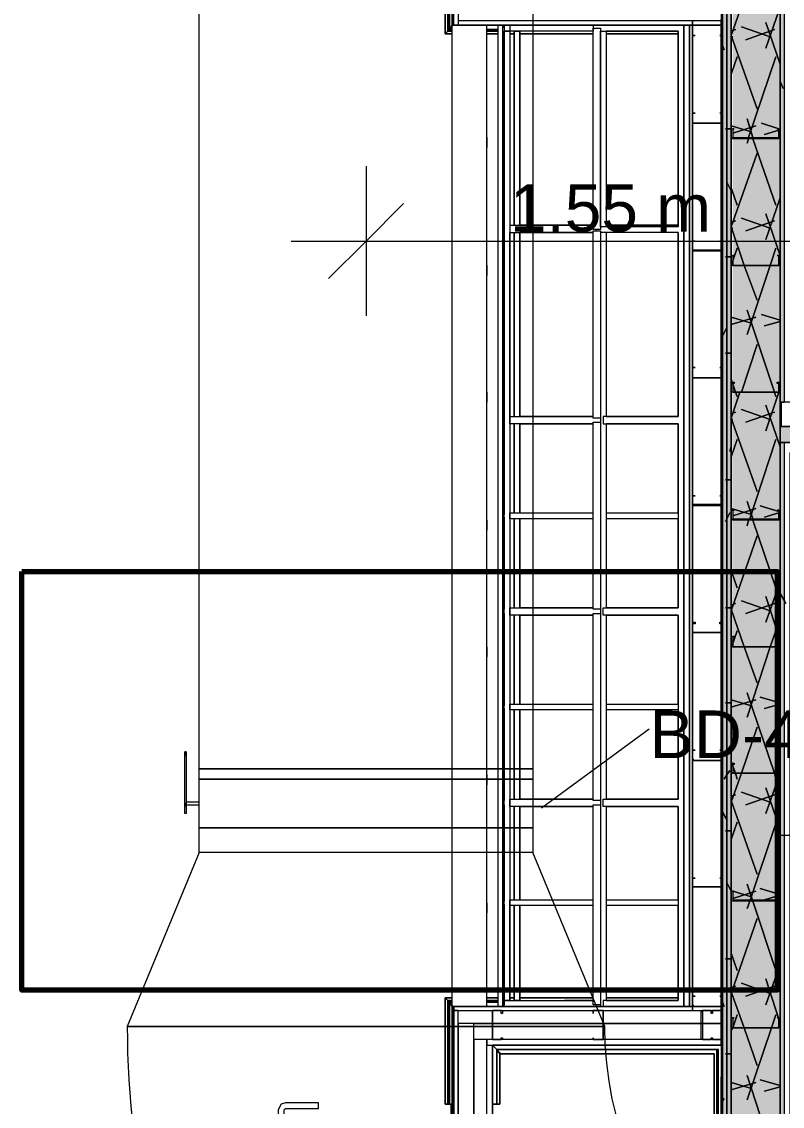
# Model space of a CAD drawing. Header units: metres. Extents: x -2 to 237, y -8 to 52.
# Drawn here: x 3.992 to 6.416, y 27.497 to 30.952 of the extents above; entities that cross this region are included whole.
import ezdxf

# ---------------------------------------------------------------- set-up
doc = ezdxf.new("R2010")
doc.units = ezdxf.units.M
doc.layers.add('HVAC - Ductos', color=5, linetype='Continuous', lineweight=0)
doc.layers.add('PDF2_Text', color=7, linetype='Continuous', lineweight=0)
doc.layers.add('PDF2_Geometry', color=7, linetype='Continuous', lineweight=0, true_color=0xaaaaaa)
doc.layers.add('PDF2_Solid Fills', color=7, linetype='Continuous', lineweight=0, true_color=0xffffff)
doc.styles.add('PDF Helvetica', font='')
doc.styles.get('PDF Helvetica').set_extended_font_data('Helvetica')

msp = doc.modelspace()

# ---------------------------------------------------------------- hatches: boundary and pattern name
at = {"layer": 'PDF2_Solid Fills', "lineweight": 0, "transparency": 33554559}
h = msp.add_hatch(color=256, dxfattribs=at)
h.paths.add_polyline_path([(6.2254, 26.6838), (6.2392, 26.6838), (6.2392, 32.8782), (6.2254, 32.8782)])
h.paths.add_polyline_path([(6.2254, 22.7297), (6.239, 22.7252), (6.2392, 22.7252), (6.2392, 24.3608), (6.2254, 24.3608), (6.2208, 22.7481), (6.2208, 22.7297)])
h = msp.add_hatch(color=256, dxfattribs=at)
h.paths.add_polyline_path([(6.2254, 26.6838), (6.2392, 26.6838), (6.2392, 32.8782), (6.2254, 32.8782)])
h.paths.add_polyline_path([(6.2392, 24.3608), (6.2254, 24.3608), (6.2254, 22.7252), (6.2392, 22.7252)])
h = msp.add_hatch(color=256, dxfattribs=at)
h.paths.add_polyline_path([(6.2529, 26.6838), (6.2529, 32.8644), (6.2392, 32.8644), (6.2392, 26.6838)])
h.paths.add_polyline_path([(6.2529, 22.7389), (6.2529, 24.3608), (6.2392, 24.3608), (6.2392, 22.7389)])
h = msp.add_hatch(color=256, dxfattribs=at)
h.paths.add_polyline_path([(6.2529, 26.6838), (6.2529, 32.8644), (6.2392, 32.8644), (6.2392, 26.6838)])
h.paths.add_polyline_path([(6.2529, 22.7389), (6.2529, 24.3608), (6.2392, 24.3608), (6.2392, 22.7389)])
h = msp.add_hatch(color=256, dxfattribs=at)
h.paths.add_polyline_path([(6.2529, 26.6883), (6.4087, 26.6838), (6.4087, 32.7133), (6.2575, 32.7133), (6.2575, 30.5827), (6.3308, 30.5827), (6.2575, 30.5781)])
h.paths.add_polyline_path([(6.4087, 24.3608), (6.2575, 24.3608), (6.2575, 22.8901), (6.2579, 22.8901), (6.2896, 22.8947), (6.4087, 22.8947)])
h = msp.add_hatch(color=256, dxfattribs=at)
h.paths.add_polyline_path([(6.2529, 26.6883), (6.4087, 26.6838), (6.4087, 32.7133), (6.2575, 32.7133), (6.2575, 30.5827), (6.3079, 30.5827), (6.2575, 30.5781)])
h.paths.add_polyline_path([(6.4087, 24.3608), (6.2575, 24.3608), (6.2575, 22.8901), (6.4087, 22.8901)])
h = msp.add_hatch(color=256, dxfattribs=at)
h.paths.add_polyline_path([(6.4224, 22.9084), (6.4224, 24.3608), (6.4087, 24.3608), (6.4087, 22.9084)])
h.paths.add_polyline_path([(6.4224, 29.7397), (6.4224, 32.6949), (6.4087, 32.6949), (6.4087, 29.7397)])
h.paths.add_polyline_path([(6.4224, 29.6114), (6.4087, 29.6114), (6.4087, 26.6838), (6.4224, 26.6838)])
for points in [[(9.5334, 29.6114), (9.5334, 29.6618), (6.4087, 29.6618), (6.4087, 29.6114), (6.9768, 29.616), (7.018, 29.616), (9.2127, 29.6114), (9.2127, 29.616), (9.2539, 29.616)], [(9.5334, 29.6114), (9.5334, 29.6618), (6.4087, 29.6618), (6.4087, 29.6114), (6.4499, 29.616), (6.4866, 29.616), (6.5737, 29.6114), (6.5737, 29.616), (6.6103, 29.616), (7.994, 29.6114), (7.994, 29.616), (8.0306, 29.616), (8.6033, 29.6114), (8.6033, 29.616), (8.6446, 29.616)]]:
    msp.add_hatch(color=256, dxfattribs=at).paths.add_polyline_path(points)
h = msp.add_hatch(color=256, dxfattribs=at)
h.paths.add_polyline_path([(6.4224, 26.6838), (6.4224, 29.6114), (6.4087, 29.6114), (6.4087, 26.6838)])
h.paths.add_polyline_path([(6.4224, 24.3608), (6.4087, 24.3608), (6.4087, 22.9084), (6.4224, 22.9084)])

# ---------------------------------------------------------------- linework, layer by layer
at = {"layer": 'HVAC - Ductos', "lineweight": 0}
for points in [[(5.6206, 28.5714), (4.5577, 28.5714), (4.5577, 31.0089), (5.6206, 31.0089)], [(4.5577, 28.5393), (4.5577, 28.5714), (5.6206, 28.5714), (5.6206, 28.5393)], [(5.6206, 28.3835), (5.6206, 28.3057), (4.5577, 28.3057), (4.5577, 28.3835)], [(5.6206, 28.3057), (4.5577, 28.3057), (4.3286, 27.7513), (5.8497, 27.7513)]]:
    msp.add_lwpolyline(points, close=True, dxfattribs=at)
for points in [[(5.0892, 30.4911), (5.0892, 30.2529), (5.0892, 30.0146)], [(5.2083, 30.372), (5.0892, 30.2529), (4.97, 30.1338)], [(4.8509, 30.2529), (6.8806, 30.2529)], [(5.6481, 28.4477), (5.9917, 28.6997)], [(6.4041, 28.3606), (10.9629, 28.3606), (13.7211, 28.3606)]]:
    msp.add_lwpolyline(points, dxfattribs=at)
msp.add_lwpolyline([(6.9952, 26.6104, -0.412906), (5.8497, 27.7513), (4.3286, 27.7513, 0.256609), (5.5565, 25.5063, 0.257064)], format="xyb", dxfattribs=at)
at = {"layer": 'PDF2_Geometry', "lineweight": 0}
for points in [[(6.2392, 24.3608), (6.2254, 24.3608), (6.2254, 26.6471), (6.2254, 26.6838), (6.2254, 32.6812), (6.2254, 32.8782), (6.2254, 32.8965), (6.2208, 32.8965), (6.2208, 32.9011), (9.8495, 32.9011), (6.2208, 32.9011), (6.2208, 32.8965), (9.8495, 32.8965)], [(15.9524, 29.561), (16.0531, 29.561), (16.0531, 26.6013), (16.2685, 26.6013), (16.2685, 32.6812), (16.2685, 32.8965), (6.2208, 32.8965), (6.2208, 32.6812), (6.2208, 26.6838), (6.4408, 26.6838), (6.4408, 29.5794), (9.4326, 29.5794), (9.6159, 29.5794), (9.6159, 29.9139), (9.4326, 29.9139), (9.4326, 29.7626), (9.2539, 29.7626)], [(16.2364, 32.8644), (16.0853, 32.8644), (6.2529, 32.8644), (6.2529, 32.7133), (6.2529, 32.6812), (6.2529, 26.6838), (6.2529, 26.6471), (6.2529, 24.3608), (6.2392, 24.3608), (6.2392, 26.6471), (6.2254, 26.6471), (6.2392, 26.6471), (6.2392, 24.3608), (6.2392, 22.9222), (6.2392, 22.7389), (6.2392, 22.7251), (16.0853, 22.7251), (16.0853, 22.7389)], [(6.2529, 26.6838), (6.2392, 26.6838), (6.2392, 26.6471), (6.2392, 26.6838), (6.2392, 32.6812), (6.2392, 32.8644), (6.2392, 32.8782), (16.2501, 32.8782)], [(5.3412, 31.2288), (5.3412, 30.9127), (5.3412, 30.9172), (5.3457, 30.9172), (5.3503, 30.9218), (5.3549, 30.9264), (5.3641, 30.9401), (5.3549, 30.9264), (5.3641, 30.9264), (5.3549, 30.9264), (5.3641, 30.9401), (5.3641, 32.7637)], [(5.3641, 32.7637), (5.3641, 30.9401), (5.3686, 30.9401), (5.3686, 32.7637)], [(5.3824, 32.7637), (5.3824, 30.9401), (5.3686, 30.9401), (5.3686, 32.7637)], [(6.4408, 29.6618), (6.4087, 29.6618), (6.4087, 29.7397), (6.4087, 32.6812), (6.4087, 32.6949), (6.4087, 32.7133), (9.4601, 32.7133)], [(5.3503, 31.2288), (5.3503, 30.9218), (5.3503, 31.2288), (5.3503, 30.9218), (5.3457, 30.9172), (5.3412, 30.9172), (5.3412, 30.9127), (5.3641, 30.9127), (5.3412, 30.9127), (5.3412, 30.9172), (5.3457, 30.9172), (5.3503, 30.9218), (5.3457, 30.9172), (5.3412, 30.9172), (5.3412, 30.9127), (5.3412, 31.2288)], [(5.3549, 31.2288), (5.3549, 30.9264), (5.3503, 30.9218), (5.3503, 31.2288)], [(5.3503, 31.2288), (5.3503, 30.9218), (5.3503, 31.2288)], [(5.3641, 25.9965), (5.3641, 27.6917), (5.3641, 27.8154), (5.3549, 27.8291), (5.3641, 27.8154), (5.3641, 30.9401), (5.3549, 30.9264), (5.3549, 31.2288)], [(5.3641, 31.2288), (5.3641, 30.9401), (5.3641, 31.2288)], [(6.1292, 27.8017), (6.1292, 30.9539), (6.1292, 27.8017)], [(6.2208, 27.7971), (6.2208, 27.8154), (6.2208, 30.9401), (6.2208, 30.9585)], [(5.3641, 30.9218), (5.3503, 30.9218)], [(5.3503, 30.9218), (5.3641, 30.9218)], [(5.3641, 30.9218), (5.3503, 30.9218)], [(5.3641, 30.9218), (5.3503, 30.9218)], [(5.3641, 30.9401), (5.3641, 30.9401)], [(5.5107, 30.9218), (5.474, 30.9218)], [(5.5107, 30.9218), (5.474, 30.9218)], [(5.5107, 27.8154), (5.5107, 30.9401)], [(5.5244, 30.9401), (5.529, 30.9401), (5.529, 30.9355), (5.5244, 30.9355), (5.529, 30.9355), (5.529, 30.2987), (5.529, 30.285), (5.5244, 30.285), (5.529, 30.285), (5.529, 29.6893), (5.5244, 29.6893), (5.529, 29.6893), (5.529, 29.6756)], [(5.529, 30.9401), (5.5244, 30.9401), (5.5244, 27.8154), (5.529, 27.8154), (5.5244, 27.8154)], [(5.813, 30.9401), (5.813, 30.9218), (5.5473, 30.9218), (5.529, 30.9218)], [(5.5473, 30.9401), (5.5473, 30.9218), (5.5473, 30.3032), (5.813, 30.3032), (5.5794, 30.3032), (5.5794, 30.9218), (5.5794, 30.3032)], [(5.813, 30.9218), (5.7214, 30.9218)], [(6.0834, 30.3032), (5.8543, 30.3032), (6.0834, 30.3032), (6.0834, 30.9218), (6.0834, 30.2987), (5.836, 30.2987), (5.836, 30.9218), (6.0834, 30.9218), (5.8543, 30.9218), (5.8543, 30.2987)], [(6.0834, 30.9218), (5.8543, 30.9218)], [(6.1017, 30.9401), (6.1017, 27.8154), (6.1017, 30.9401)], [(6.1201, 30.9401), (6.1201, 30.9401)], [(6.1201, 27.8154), (6.1201, 30.9401), (6.1201, 27.8154)], [(6.1201, 30.9401), (6.1201, 30.9401)], [(6.2208, 30.9401), (6.2208, 30.9401)], [(6.2208, 30.9401), (6.2208, 30.9401)], [(6.1383, 30.9081), (6.1383, 30.9081)], [(6.2163, 30.9081), (6.2163, 30.9081)], [(6.1383, 30.6606), (6.1383, 30.6606)], [(6.2163, 30.6606), (6.2163, 30.6606)], [(6.2208, 30.6286), (6.2208, 30.6286)], [(6.2208, 30.6286), (6.2208, 30.6286)], [(6.2621, 30.6103), (6.2621, 30.6103)], [(6.3995, 30.6103), (6.3995, 30.6103)], [(5.474, 30.5827), (5.474, 30.5507)], [(6.2575, 30.5827), (6.2575, 30.5827)], [(6.4041, 30.5827), (6.4041, 30.5827)], [(5.474, 30.5507), (5.474, 30.5507)], [(5.5473, 30.3032), (5.5473, 30.2804)], [(5.5794, 29.671), (5.5794, 29.3869), (5.5794, 29.671), (5.813, 29.671), (5.5473, 29.671), (5.5473, 29.6939), (5.813, 29.6939), (5.5794, 29.6939), (5.5794, 30.2804), (5.5794, 29.6939)], [(5.5473, 29.6939), (5.5473, 30.2804), (5.813, 30.2804), (5.5794, 30.2804)], [(5.8222, 30.285), (5.8222, 30.2895)], [(6.0834, 30.2804), (5.836, 30.2804), (5.836, 27.8154)], [(5.8543, 30.2804), (5.8543, 29.6939), (6.0834, 29.6939), (5.8451, 29.6939), (5.8451, 29.671), (6.0834, 29.671), (5.8543, 29.671), (5.8543, 29.0846), (6.0834, 29.0846)], [(6.1383, 30.2529), (6.1383, 30.2529)], [(6.2163, 30.2529), (6.2163, 30.2529)], [(6.2208, 30.2254), (6.2208, 30.2254)], [(6.2621, 30.207), (6.2621, 30.207)], [(6.3995, 30.207), (6.3995, 30.207)], [(5.474, 30.175), (5.474, 30.1475), (5.474, 30.1429)], [(9.6022, 29.9139), (9.6022, 29.5977), (9.5838, 29.5977), (9.5838, 29.6114), (9.5334, 29.6114), (9.4326, 29.6114), (6.4408, 29.6114), (6.4224, 29.6114), (6.4087, 29.6114), (6.4087, 29.6618)], [(6.1383, 29.8497), (6.1383, 29.8497)], [(6.2163, 29.8497), (6.2163, 29.8497)], [(6.2208, 29.8176), (6.2208, 29.8176)], [(6.2208, 29.8176), (6.2208, 29.8176)], [(5.474, 29.7718), (5.474, 29.7397)], [(6.2575, 29.7718), (6.2575, 29.7718)], [(6.4041, 29.7718), (6.4041, 29.7718)], [(5.474, 29.7397), (5.474, 29.7397)], [(6.4224, 29.7397), (6.4087, 29.7397), (6.4087, 29.6618), (6.4087, 29.6114), (6.4087, 26.6838), (6.4087, 26.6471), (6.4087, 24.3608), (6.2529, 24.3608)], [(5.5244, 29.6756), (5.529, 29.6756), (5.529, 29.3823), (5.5244, 29.3823)], [(5.8543, 29.6939), (6.0834, 29.6939)], [(5.8543, 29.3869), (6.0834, 29.3869), (6.0834, 29.671), (6.0834, 29.0846), (6.0834, 29.3686), (5.8543, 29.3686)], [(6.0834, 29.671), (5.8543, 29.671)], [(6.1383, 29.4419), (6.1383, 29.4419)], [(6.2163, 29.4419), (6.2163, 29.4419)], [(6.2208, 29.4144), (6.2208, 29.4144)], [(5.474, 29.3641), (5.474, 29.3365), (5.474, 29.3319)], [(5.5244, 29.3732), (5.529, 29.3732), (5.529, 29.08), (5.5244, 29.08)], [(5.813, 29.3686), (5.5473, 29.3686), (5.5473, 29.3869), (5.813, 29.3869)], [(5.5794, 29.0616), (5.5794, 28.7776), (5.5794, 29.0616), (5.813, 29.0616), (5.5473, 29.0616), (5.5473, 29.0846), (5.813, 29.0846), (5.5794, 29.0846), (5.5794, 29.3686), (5.5794, 29.0846)], [(6.2575, 29.3686), (6.2575, 29.3686)], [(6.2621, 29.3961), (6.2621, 29.3961)], [(6.3995, 29.3961), (6.3995, 29.3961)], [(6.4041, 29.3686), (6.4041, 29.3686)], [(5.5244, 29.0662), (5.529, 29.0662), (5.529, 28.773), (5.5244, 28.773)], [(6.0834, 29.0616), (5.8543, 29.0616), (6.0834, 29.0616), (5.8451, 29.0616), (5.8451, 29.0846), (6.0834, 29.0846), (5.8543, 29.0846)], [(5.8543, 28.7776), (6.0834, 28.7776), (6.0834, 29.0616), (6.0834, 28.4752), (6.0834, 28.7593), (5.8543, 28.7593)], [(5.8543, 29.0616), (5.8543, 28.4752), (6.0834, 28.4752), (5.8543, 28.4752)], [(6.2208, 29.0066), (6.2208, 29.0066)], [(6.2208, 29.0066), (6.2208, 29.0066)], [(6.2621, 28.9929), (6.2621, 28.9929)], [(6.3995, 28.9929), (6.3995, 28.9929)], [(5.474, 28.9608), (5.474, 28.9287)], [(6.2575, 28.9608), (6.2575, 28.9608)], [(6.4041, 28.9608), (6.4041, 28.9608)], [(5.474, 28.9287), (5.474, 28.9287)], [(5.813, 28.7593), (5.5473, 28.7593), (5.5473, 28.7776), (5.813, 28.7776)], [(5.5244, 28.7639), (5.529, 28.7639), (5.529, 28.4706), (5.5244, 28.4706)], [(5.5794, 28.4523), (5.5794, 28.1545), (5.5794, 28.4523), (5.813, 28.4523), (5.5473, 28.4523), (5.5473, 28.4752), (5.813, 28.4752), (5.5794, 28.4752), (5.5794, 28.7593), (5.5794, 28.4752)], [(6.1383, 28.631), (6.1383, 28.631)], [(6.2163, 28.631), (6.2163, 28.631)], [(5.474, 28.553), (5.474, 28.521)], [(6.2575, 28.5576), (6.2575, 28.5576)], [(6.4041, 28.5576), (6.4041, 28.5576)], [(5.474, 28.521), (5.474, 28.521)], [(6.0834, 28.4523), (5.8451, 28.4523), (5.8451, 28.4752), (6.0834, 28.4752)], [(5.5244, 28.4568), (5.529, 28.4568), (5.529, 28.1499), (5.5244, 28.1499)], [(5.8543, 28.4523), (6.0834, 28.4523), (5.8543, 28.4523), (5.8543, 27.8337), (6.0834, 27.8337), (5.8451, 27.8337), (5.8451, 27.8154)], [(5.8543, 28.1545), (6.0834, 28.1545), (6.0834, 28.4523), (6.0834, 27.8337), (6.0834, 28.1361), (5.8543, 28.1361)], [(6.1383, 28.2232), (6.1383, 28.2232)], [(6.2163, 28.2232), (6.2163, 28.2232)], [(6.2208, 28.1957), (6.2208, 28.1957)], [(6.2208, 28.1957), (6.2208, 28.1957)], [(6.2621, 28.1819), (6.2621, 28.1819)], [(6.3995, 28.1819), (6.3995, 28.1819)], [(5.474, 28.1453), (5.474, 28.1178), (5.474, 28.1132)], [(5.5244, 28.1407), (5.529, 28.1407), (5.529, 27.82), (5.5244, 27.82)], [(5.529, 28.1407), (5.529, 28.1499)], [(5.813, 28.1361), (5.5473, 28.1361), (5.5473, 28.1545), (5.813, 28.1545)], [(5.5473, 27.8337), (5.5473, 28.1361)], [(6.2575, 28.1545), (6.2575, 28.1545)], [(6.4041, 28.1545), (6.4041, 28.1545)], [(6.1383, 27.8475), (6.1383, 27.8475)], [(6.2163, 27.8475), (6.2163, 27.8475)], [(5.3686, 25.8636), (5.3686, 27.8154), (5.3641, 27.8154), (5.3641, 25.9965)], [(5.3641, 27.8154), (5.3641, 27.8154)], [(5.474, 27.8337), (5.5107, 27.8337)], [(5.474, 27.8337), (5.5107, 27.8337)], [(5.529, 27.8154), (5.529, 27.8337), (5.813, 27.8337), (5.7214, 27.8337)], [(5.8543, 27.8337), (5.923, 27.8337)], [(6.1201, 27.8154), (6.1201, 27.8154)], [(6.1201, 27.8154), (6.1201, 27.8154)], [(6.2208, 25.9873), (5.474, 25.9873), (5.474, 25.9736), (6.2208, 25.9736), (5.4328, 25.9736), (5.4328, 25.9232), (6.2208, 25.9232), (5.3824, 25.9232), (5.4328, 25.9232), (5.4328, 27.7604), (5.4923, 27.7604), (5.8451, 27.7604), (6.1613, 27.7604), (6.2208, 27.7604), (6.1613, 27.7604), (5.8451, 27.7604), (5.4923, 27.7604), (5.3824, 27.7604), (5.3824, 27.8017), (6.2208, 27.8017)], [(5.813, 27.7925), (5.813, 27.7925)], [(5.813, 27.7925), (5.813, 27.7925)], [(6.1292, 27.8017), (6.1292, 27.8017)], [(6.1567, 27.7971), (6.1613, 27.8017)], [(6.1567, 27.7971), (6.1613, 27.8017)], [(6.1567, 27.7101), (6.1567, 27.7971)], [(6.1567, 27.7101), (6.1567, 27.7971)], [(6.1613, 27.8017), (6.1613, 27.7971)], [(6.1888, 27.8017), (6.1613, 27.8017)], [(6.1613, 27.8017), (6.1888, 27.8017)], [(6.1613, 27.8017), (6.1613, 27.7971)], [(6.1888, 27.8017), (6.1613, 27.8017)], [(6.1613, 27.8017), (6.1888, 27.8017)], [(6.1613, 27.7971), (6.1613, 27.7101)], [(6.1613, 27.7971), (6.1613, 27.7101)], [(6.1888, 27.7925), (6.1888, 27.8017)], [(6.1888, 27.8017), (6.1888, 27.7925)], [(6.1888, 27.8017), (6.2208, 27.8017)], [(6.1888, 27.7925), (6.1888, 27.8017)], [(6.1888, 27.7925), (6.1888, 27.8017)], [(6.1888, 27.8017), (6.1888, 27.7925)], [(6.1888, 27.7925), (6.1888, 27.7925)], [(6.1933, 27.7925), (6.1888, 27.7925)], [(6.1888, 27.7925), (6.1888, 27.7925)], [(6.1933, 27.8017), (6.1933, 27.7925)], [(6.2208, 27.8017), (6.1933, 27.8017)], [(6.2208, 27.8017), (6.2208, 27.7971)], [(6.2208, 27.7971), (6.2208, 27.8017)], [(6.2208, 27.7971), (6.2208, 27.7101)], [(6.2208, 27.7101), (6.2208, 27.7971)], [(6.2621, 27.7788), (6.2621, 27.7788)], [(6.3995, 27.7788), (6.3995, 27.7788)], [(6.2117, 26.0011), (6.2117, 27.6779), (5.5061, 27.6779), (5.4923, 27.6917), (6.2208, 27.6917), (5.4923, 27.6917), (6.2208, 27.6917), (6.2208, 27.7101), (5.474, 27.7101), (5.474, 27.6917), (6.2208, 27.6917), (5.5153, 27.6917), (6.2208, 27.6917), (6.2208, 27.7101), (5.4328, 27.7101), (5.4328, 27.7604), (5.3824, 27.7604), (5.3824, 25.9232)], [(6.2575, 27.7467), (6.2575, 27.7467)], [(6.4041, 27.7467), (6.4041, 27.7467)], [(5.4923, 27.7101), (5.4923, 27.7101)], [(5.4923, 27.7101), (5.4923, 27.7101)], [(5.4923, 27.7101), (5.4923, 27.7101)], [(5.4923, 27.7101), (5.4923, 27.7101)], [(5.813, 27.7146), (5.813, 27.7146)], [(5.813, 27.7146), (5.813, 27.7101)], [(5.813, 27.7146), (5.813, 27.7146)], [(5.813, 27.7101), (5.813, 27.7146)], [(6.1613, 27.7101), (6.1567, 27.7101)], [(6.1613, 27.7101), (6.1567, 27.7101)], [(6.1613, 27.7101), (6.1888, 27.7101)], [(6.1613, 27.7101), (6.1613, 27.7101)], [(6.1888, 27.7101), (6.1613, 27.7101)], [(6.1613, 27.7101), (6.1888, 27.7101)], [(6.1613, 27.7101), (6.1613, 27.7101)], [(6.1888, 27.7101), (6.1613, 27.7101)], [(6.1888, 27.7146), (6.1888, 27.7146)], [(6.1888, 27.7146), (6.1933, 27.7146)], [(6.1888, 27.7101), (6.1888, 27.7146)], [(6.1888, 27.7146), (6.1888, 27.7101)], [(6.1888, 27.7146), (6.1888, 27.7146)], [(6.1888, 27.7101), (6.1888, 27.7146)], [(6.2208, 27.7101), (6.1888, 27.7101)], [(6.1933, 27.7146), (6.1933, 27.7101)], [(6.1933, 27.7101), (6.2208, 27.7101)], [(6.2208, 27.7101), (6.2208, 27.7101)], [(6.2208, 27.7101), (6.2208, 27.7101)], [(6.2208, 27.7101), (6.2208, 27.7101)], [(6.2208, 27.7101), (6.2208, 27.7101)], [(5.474, 25.9873), (5.474, 27.6917), (5.4923, 27.6917), (5.4923, 25.9873)], [(6.2071, 26.0011), (6.2071, 27.6779), (6.2071, 26.0011), (6.2071, 27.6779), (6.2071, 26.0011), (6.2071, 27.6779), (5.5061, 27.6779), (5.5061, 27.5039), (5.5107, 27.5039), (5.5061, 27.5039), (5.5061, 27.6779), (5.5061, 27.5039), (5.5107, 27.5039), (5.5153, 27.5039), (5.5153, 27.6643), (5.5153, 27.6688), (5.5107, 27.6688), (5.5107, 27.6734), (5.5061, 27.6779), (6.2071, 27.6779), (5.5061, 27.6779), (5.5107, 27.6734), (5.5107, 27.6688), (5.5153, 27.6688), (5.5153, 27.6643), (6.1979, 27.6643), (5.5153, 27.6643), (5.5153, 27.5039), (5.5107, 27.5039), (5.5061, 27.5039), (5.5061, 27.6779), (5.5061, 27.5039), (5.4923, 27.5039), (5.5061, 27.5039), (5.5061, 27.6779), (5.5061, 27.5039), (5.5061, 27.6779), (5.5107, 27.6734), (5.5107, 27.6688), (5.5153, 27.6688), (5.5153, 27.6643), (5.5153, 27.6688), (5.5107, 27.6688), (5.5107, 27.6734), (5.5061, 27.6779), (5.4923, 27.6917), (5.4923, 27.5039)], [(5.4923, 26.2072), (5.4923, 27.5039), (5.4923, 27.6917), (5.4923, 25.9873), (5.4923, 27.6917), (5.4923, 25.9873)], [(5.4923, 27.6917), (5.4923, 27.6917)], [(5.5061, 27.6779), (5.5061, 27.6779)], [(5.5061, 27.6779), (5.5061, 27.6779)], [(6.2208, 25.9873), (6.2208, 27.5909), (6.2208, 25.9873)], [(5.5061, 27.5039), (5.5061, 27.5039)], [(5.5061, 27.5039), (5.5061, 27.5039)]]:
    msp.add_lwpolyline(points, dxfattribs=at)
for points in [[(6.2208, 32.8965), (6.2208, 26.6838), (6.2254, 26.6838), (6.2254, 32.8965)], [(6.2254, 26.6838), (6.2392, 26.6838), (6.2392, 32.8782), (6.2254, 32.8782)], [(6.2392, 26.6838), (6.2529, 26.6838), (6.2529, 32.8644), (6.2392, 32.8644)], [(6.2529, 26.6838), (6.4087, 26.6838), (6.4087, 32.7133), (6.2529, 32.7133)], [(6.4087, 29.7397), (6.4224, 29.7397), (6.4224, 32.6949), (6.4087, 32.6949)], [(6.1292, 30.9401), (6.1292, 30.9539), (5.3824, 30.9539), (5.3824, 30.9401)], [(6.1292, 27.8017), (6.2208, 27.8017), (6.2208, 30.9539), (6.1292, 30.9539)], [(5.3503, 30.9218), (5.3641, 30.9218)], [(6.1201, 30.9401), (6.1201, 27.8154), (5.474, 27.8154), (5.474, 30.9401), (5.4923, 30.9401), (6.1201, 30.9401), (5.3641, 30.9401)], [(5.5107, 30.9264), (5.474, 30.9264)], [(5.474, 30.9218), (5.5107, 30.9218)], [(5.5107, 30.9218), (5.474, 30.9218)], [(5.529, 30.9218), (5.5473, 30.9218), (5.5473, 27.8337), (5.529, 27.8337)], [(5.5611, 30.9218), (5.5611, 30.3032), (5.5611, 30.9218), (5.5794, 30.9218)], [(5.813, 30.2895), (5.813, 30.931), (5.836, 30.931), (5.836, 30.2895)], [(6.1292, 30.9401), (6.1201, 30.9401), (6.1201, 27.8154), (6.1292, 27.8154)], [(6.2208, 30.9401), (6.1338, 30.9401), (6.1292, 30.9401), (6.1292, 30.9081), (6.1383, 30.9081), (6.1292, 30.9081), (6.1292, 30.9401), (6.1338, 30.9401), (6.2208, 30.9401), (6.2208, 30.9081)], [(5.474, 30.9127), (5.5107, 30.9127)], [(5.5473, 30.9127), (5.5611, 30.9127)], [(5.5794, 30.9127), (5.813, 30.9127)], [(5.8543, 30.9127), (6.0834, 30.9127)], [(6.2163, 30.9081), (6.2208, 30.9081)], [(6.1292, 30.6286), (6.1338, 30.6286), (6.2208, 30.6286), (6.2208, 30.6606), (6.2163, 30.6606), (6.2208, 30.6606), (6.2208, 30.6286), (6.1338, 30.6286), (6.1292, 30.6286), (6.1292, 30.6606)], [(6.1383, 30.6606), (6.1292, 30.6606)], [(6.4087, 30.5827), (6.4041, 30.5827), (6.4041, 30.5781), (6.2575, 30.5781), (6.2529, 30.5827), (6.2529, 30.6103), (6.2621, 30.6103), (6.2575, 30.6103), (6.2575, 30.5827), (6.4041, 30.5827), (6.4041, 30.6103), (6.3995, 30.6103), (6.4087, 30.6103)], [(5.5244, 30.2987), (5.529, 30.2987)], [(5.5611, 30.2804), (5.5611, 29.6939)], [(5.813, 30.285), (5.836, 30.285), (5.836, 29.6893), (5.813, 29.6893)], [(6.0834, 30.2804), (6.0834, 29.6939)], [(6.1292, 30.2254), (6.1338, 30.2254), (6.2208, 30.2254), (6.2208, 30.2529), (6.2163, 30.2529), (6.2208, 30.2529), (6.2208, 30.2254), (6.2208, 30.2208), (6.1338, 30.2208), (6.1292, 30.2254), (6.1292, 30.2529)], [(6.1383, 30.2529), (6.1292, 30.2529)], [(6.4087, 30.1796), (6.4041, 30.175), (6.2575, 30.175), (6.2529, 30.175), (6.2529, 30.1796), (6.2529, 30.207), (6.2621, 30.207), (6.2575, 30.207), (6.2575, 30.1796), (6.2575, 30.175), (6.4041, 30.175), (6.4041, 30.1796), (6.4041, 30.207), (6.3995, 30.207), (6.4087, 30.207)], [(6.1292, 29.8176), (6.1338, 29.8176), (6.2208, 29.8176), (6.2208, 29.8497), (6.2163, 29.8497), (6.2208, 29.8497), (6.2208, 29.8176), (6.1338, 29.8176), (6.1292, 29.8176), (6.1292, 29.8497)], [(6.1383, 29.8497), (6.1292, 29.8497)], [(6.4087, 29.7718), (6.4041, 29.7718), (6.2575, 29.7718), (6.2529, 29.7718), (6.2529, 29.8039), (6.2621, 29.8039), (6.2621, 29.7993), (6.2575, 29.7993), (6.2575, 29.7718), (6.4041, 29.7718), (6.4041, 29.7993), (6.3995, 29.7993), (6.3995, 29.8039), (6.4087, 29.8039)], [(6.4087, 29.6618), (6.4499, 29.6618), (6.5737, 29.6618), (6.9768, 29.6618), (7.3846, 29.6618), (7.994, 29.6618), (8.6033, 29.6618), (9.2127, 29.6618), (9.4601, 29.6618), (9.4601, 29.7397), (6.4087, 29.7397)], [(5.813, 29.08), (5.813, 29.6756), (5.836, 29.6756), (5.836, 29.08)], [(5.5611, 29.671), (5.5611, 29.3869)], [(9.5334, 29.6618), (9.2127, 29.6618), (8.6033, 29.6618), (7.994, 29.6618), (7.3846, 29.6618), (6.9768, 29.6618), (6.5737, 29.6618), (6.4499, 29.6618), (6.4087, 29.6618), (6.4087, 29.6114), (9.5334, 29.6114)], [(6.4087, 26.6838), (6.4224, 26.6838), (6.4224, 29.6114), (6.4087, 29.6114)], [(6.1292, 29.4144), (6.1338, 29.4144), (6.2208, 29.4144), (6.2208, 29.4419), (6.2163, 29.4419), (6.2208, 29.4419), (6.2208, 29.4144), (6.2208, 29.4099), (6.1338, 29.4099), (6.1292, 29.4099), (6.1292, 29.4144), (6.1292, 29.4419)], [(6.1383, 29.4419), (6.1292, 29.4419)], [(5.5611, 29.3686), (5.5611, 29.0846)], [(6.4087, 29.3686), (6.4041, 29.3686), (6.4041, 29.3641), (6.2575, 29.3641), (6.2529, 29.3686), (6.2529, 29.3961), (6.2621, 29.3961), (6.2575, 29.3961), (6.2575, 29.3686), (6.4041, 29.3686), (6.4041, 29.3961), (6.3995, 29.3961), (6.4087, 29.3961)], [(5.5611, 29.0616), (5.5611, 28.7776)], [(5.813, 28.4706), (5.813, 29.0662), (5.836, 29.0662), (5.836, 28.4706)], [(6.1383, 29.0388), (6.1383, 29.0342), (6.1292, 29.0342), (6.1292, 29.0066), (6.1338, 29.0066), (6.2208, 29.0066), (6.2208, 29.0342), (6.2163, 29.0342), (6.2163, 29.0388), (6.2208, 29.0388), (6.2208, 29.0066), (6.1338, 29.0066), (6.1292, 29.0066), (6.1292, 29.0388)], [(6.4087, 28.9608), (6.4041, 28.9608), (6.2575, 28.9608), (6.2529, 28.9608), (6.2529, 28.9929), (6.2621, 28.9929), (6.2575, 28.9929), (6.2575, 28.9608), (6.4041, 28.9608), (6.4041, 28.9929), (6.3995, 28.9929), (6.4087, 28.9929)], [(5.5611, 28.7593), (5.5611, 28.4752)], [(6.1292, 28.6035), (6.1338, 28.5989), (6.2208, 28.5989), (6.2208, 28.6035), (6.2208, 28.631), (6.2163, 28.631), (6.2208, 28.631), (6.2208, 28.6035), (6.2208, 28.5989), (6.1338, 28.5989), (6.1292, 28.5989), (6.1292, 28.6035), (6.1292, 28.631)], [(6.1383, 28.631), (6.1292, 28.631)], [(6.4087, 28.5576), (6.4041, 28.5576), (6.2575, 28.5576), (6.2529, 28.5576), (6.2529, 28.5897), (6.2621, 28.5897), (6.2621, 28.5852), (6.2575, 28.5852), (6.2575, 28.5576), (6.4041, 28.5576), (6.4041, 28.5852), (6.3995, 28.5852), (6.3995, 28.5897), (6.4087, 28.5897)], [(5.5611, 28.4523), (5.5611, 28.1545)], [(5.813, 28.4568), (5.836, 28.4568), (5.836, 27.82), (5.813, 27.82)], [(6.1292, 28.1957), (6.1338, 28.1957), (6.2208, 28.1957), (6.2208, 28.2232), (6.2163, 28.2232), (6.2208, 28.2232), (6.2208, 28.1957), (6.1338, 28.1957), (6.1292, 28.1957), (6.1292, 28.2232)], [(6.1383, 28.2232), (6.1292, 28.2232)], [(6.4087, 28.1545), (6.4041, 28.1499), (6.2575, 28.1499), (6.2529, 28.1499), (6.2529, 28.1545), (6.2529, 28.1819), (6.2621, 28.1819), (6.2575, 28.1819), (6.2575, 28.1545), (6.4041, 28.1545), (6.4041, 28.1819), (6.3995, 28.1819), (6.4087, 28.1819)], [(5.5794, 27.8337), (5.5794, 28.1361), (5.5794, 27.8337), (5.5611, 27.8337), (5.5611, 28.1361), (5.5611, 27.8337)], [(6.1292, 27.82), (6.1338, 27.8154), (6.2208, 27.8154), (6.2208, 27.82), (6.2208, 27.8475), (6.2163, 27.8475), (6.2208, 27.8475), (6.2208, 27.82), (6.2208, 27.8154), (6.1338, 27.8154), (6.1292, 27.8154), (6.1292, 27.82), (6.1292, 27.8475)], [(6.1383, 27.8475), (6.1292, 27.8475)], [(5.3641, 27.8429), (5.3412, 27.8429), (5.3457, 27.8383), (5.3503, 27.8337), (5.3641, 27.8337), (5.3503, 27.8337), (5.3641, 27.8337), (5.3503, 27.8337), (5.3457, 27.8383), (5.3412, 27.8429)], [(5.3549, 27.8291), (5.3503, 27.8337), (5.3503, 27.5039), (5.3549, 27.5039), (5.3503, 27.5039), (5.3457, 27.5039), (5.3503, 27.5039), (5.3549, 27.5039), (5.3503, 27.5039), (5.3503, 27.8337), (5.3457, 27.8383), (5.3412, 27.8429), (5.3412, 27.5039), (5.3457, 27.5039), (5.3503, 27.5039), (5.3503, 27.8337), (5.3503, 27.5039), (5.3457, 27.5039), (5.3412, 27.5039), (5.3412, 27.8429), (5.3457, 27.8383), (5.3503, 27.8337)], [(5.3641, 27.8337), (5.3503, 27.8337)], [(5.3503, 27.8337), (5.3503, 27.5039)], [(5.3549, 27.5039), (5.3641, 27.5039), (5.3641, 27.8154), (5.3549, 27.8291), (5.3641, 27.8291), (5.3549, 27.8291), (5.3641, 27.8154), (5.3641, 27.5039), (5.3549, 27.5039), (5.3549, 27.8291)], [(6.1201, 27.8154), (5.3641, 27.8154), (5.474, 27.8154)], [(5.3686, 27.8154), (5.3686, 27.8017), (6.1292, 27.8017), (6.1292, 27.8154)], [(5.5107, 27.8429), (5.474, 27.8429)], [(5.5107, 27.8337), (5.474, 27.8337)], [(5.474, 27.8337), (5.5107, 27.8337)], [(5.474, 27.8291), (5.5107, 27.8291)], [(5.5611, 27.8429), (5.5473, 27.8429)], [(5.813, 27.8429), (5.5794, 27.8429)], [(6.0834, 27.8429), (5.8543, 27.8429)], [(5.3824, 27.8017), (5.3686, 27.8017), (5.3686, 25.8774), (5.3824, 25.8774)], [(5.5244, 27.7925), (5.5198, 27.7925), (5.5198, 27.8017), (5.4923, 27.8017), (5.4923, 27.7971), (5.4923, 27.7101), (5.5198, 27.7101), (5.5198, 27.7146), (5.5244, 27.7146), (5.5244, 27.7101), (5.4923, 27.7101), (5.4923, 27.7971), (5.4923, 27.8017), (5.5244, 27.8017)], [(5.5244, 27.7925), (5.5198, 27.7925), (5.5198, 27.8017), (5.4923, 27.8017), (5.4923, 27.7971), (5.4923, 27.7101), (5.5198, 27.7101), (5.5198, 27.7146), (5.5244, 27.7146), (5.5244, 27.7101), (5.4923, 27.7101), (5.4923, 27.7971), (5.4923, 27.8017), (5.5244, 27.8017)], [(5.8406, 27.7101), (5.8451, 27.7101), (5.8451, 27.7971), (5.8451, 27.8017), (5.8406, 27.8017), (5.813, 27.8017), (5.813, 27.7925), (5.813, 27.8017), (5.8406, 27.8017), (5.8451, 27.8017), (5.8451, 27.7971), (5.8451, 27.7101), (5.8406, 27.7101), (5.813, 27.7101)], [(5.8406, 27.7101), (5.8451, 27.7101), (5.8451, 27.7971), (5.8451, 27.8017), (5.8406, 27.8017), (5.813, 27.8017), (5.813, 27.7925), (5.813, 27.8017), (5.8406, 27.8017), (5.8451, 27.8017), (5.8451, 27.7971), (5.8451, 27.7101), (5.8406, 27.7101), (5.813, 27.7101)], [(6.1888, 27.7146), (6.1933, 27.7146), (6.1933, 27.7101), (6.2208, 27.7101), (6.2208, 27.7971), (6.2208, 27.8017), (6.1933, 27.8017), (6.1933, 27.7925), (6.1888, 27.7925), (6.1888, 27.8017), (6.2208, 27.8017), (6.2208, 27.7971), (6.2208, 27.7101), (6.1888, 27.7101)], [(6.4087, 27.7467), (6.4041, 27.7467), (6.2575, 27.7467), (6.2529, 27.7467), (6.2529, 27.7788), (6.2621, 27.7788), (6.2575, 27.7788), (6.2575, 27.7467), (6.4041, 27.7467), (6.4041, 27.7788), (6.3995, 27.7788), (6.4087, 27.7788)], [(5.4328, 25.9736), (5.474, 25.9736), (5.474, 27.7101), (5.4328, 27.7101)], [(5.813, 27.7146), (5.813, 27.7101)], [(6.1888, 27.7146), (6.1888, 27.7101)], [(5.5061, 27.6779), (6.2117, 27.6779), (5.5061, 27.6779), (5.4923, 27.6917)], [(6.2071, 26.0011), (5.5061, 26.0011), (5.5061, 26.0057), (5.5107, 26.0057), (5.5107, 26.0103), (5.5153, 26.0103), (5.5153, 26.0148), (6.1979, 26.0148), (6.1979, 27.6643), (6.1979, 26.0148), (5.5153, 26.0148), (5.5153, 26.0103), (5.5107, 26.0103), (5.5107, 26.0057), (5.5061, 26.0057), (5.5061, 26.2072), (5.5061, 26.0011), (6.2117, 26.0011), (6.2117, 27.6779), (5.5061, 27.6779), (6.2071, 27.6779)], [(4.8326, 27.4901), (4.9379, 27.4901), (4.9379, 27.5085), (4.8326, 27.5085), (4.8188, 27.5039), (4.8097, 27.4855), (4.8097, 27.4534), (4.7868, 27.4534), (4.7868, 27.4443), (4.8463, 27.4443), (4.8463, 27.4534), (4.828, 27.4534), (4.828, 27.4855)], [(5.3641, 26.2072), (5.3549, 26.2072), (5.3549, 25.9965), (5.3549, 26.2072), (5.3641, 26.2072), (5.3641, 26.1385), (5.3641, 26.2072), (5.3641, 27.5039), (5.3595, 27.5039), (5.3595, 26.2072)], [(5.5061, 27.5039), (5.5015, 27.5039)]]:
    msp.add_lwpolyline(points, close=True, dxfattribs=at)
at = {"layer": 'PDF2_Geometry', "color": 254, "lineweight": 0, "true_color": 0xd2d2d2}
for points in [[(6.3354, 31.1417), (6.2804, 30.9859), (6.2529, 30.9081), (6.3354, 30.6744), (6.2529, 30.9081), (6.2804, 30.9859)], [(6.4041, 30.9951), (6.4041, 30.9859), (6.3628, 30.8668), (6.4041, 30.9859)], [(6.2666, 30.9264), (6.2529, 30.9218)], [(6.285, 30.9355), (6.3766, 30.9035)], [(6.3904, 30.9264), (6.2988, 30.8943)], [(6.3628, 30.9493), (6.4087, 30.8164)], [(6.2529, 30.9035), (6.2575, 30.9035)], [(6.2712, 30.8393), (6.2529, 30.7844)], [(6.395, 30.8393), (6.3079, 30.5827)], [(6.3033, 30.6423), (6.3216, 30.5827)], [(6.2529, 30.6194), (6.317, 30.6011)], [(6.3308, 30.6194), (6.2575, 30.5965)], [(6.3491, 30.6286), (6.4041, 30.6103)], [(6.3079, 30.5781), (6.3033, 30.5644)], [(6.3216, 30.5781), (6.395, 30.3674)], [(6.4041, 30.6057), (6.3583, 30.5919)], [(6.3354, 30.5324), (6.2529, 30.2987), (6.2942, 30.175), (6.3354, 30.065), (6.2942, 30.175), (6.2529, 30.2987)], [(6.2529, 30.4224), (6.2712, 30.3674)], [(6.4087, 30.3903), (6.3628, 30.2575)], [(6.3628, 30.3399), (6.4087, 30.207)], [(6.2666, 30.317), (6.2529, 30.3124)], [(6.285, 30.3262), (6.3766, 30.2941)], [(6.3904, 30.317), (6.2988, 30.285)], [(6.2529, 30.2941), (6.2575, 30.2941)], [(6.2712, 30.23), (6.2529, 30.175)], [(6.395, 30.23), (6.3766, 30.175), (6.3033, 29.9551), (6.3766, 30.175)], [(6.3033, 30.0329), (6.3904, 29.7718), (6.395, 29.758), (6.3904, 29.7718)], [(6.2529, 30.0101), (6.317, 29.9917)], [(6.3308, 30.0101), (6.2529, 29.9871)], [(6.3491, 30.0192), (6.4087, 30.0009)], [(6.4087, 29.9963), (6.3583, 29.9826)], [(6.3354, 29.923), (6.285, 29.7718)], [(6.2529, 29.8131), (6.2666, 29.7718), (6.2712, 29.758), (6.2666, 29.7718)], [(6.2804, 29.7718), (6.2529, 29.6893), (6.3354, 29.4557), (6.2529, 29.6893)], [(6.4041, 29.7764), (6.4041, 29.7718), (6.3628, 29.6481), (6.4041, 29.7718)], [(6.285, 29.7168), (6.3766, 29.6848)], [(6.3628, 29.7306), (6.4087, 29.5977)], [(6.2666, 29.7077), (6.2529, 29.7031)], [(6.2529, 29.6848), (6.2575, 29.6848)], [(6.3904, 29.7077), (6.2988, 29.6756)], [(6.2712, 29.6206), (6.2529, 29.5656)], [(6.395, 29.6206), (6.3124, 29.3686)], [(6.2529, 29.4007), (6.317, 29.3823)], [(6.3308, 29.4007), (6.2575, 29.3777)], [(6.3033, 29.4236), (6.3216, 29.3686)], [(6.3445, 29.4099), (6.4041, 29.3915)], [(6.3079, 29.3641), (6.3033, 29.3457)], [(6.3216, 29.3641), (6.395, 29.1487)], [(6.4041, 29.3869), (6.3583, 29.3732)], [(6.3354, 29.3137), (6.2529, 29.0754)], [(6.2529, 29.2036), (6.2712, 29.1487)], [(6.4087, 29.167), (6.3628, 29.0388)], [(6.2666, 29.0983), (6.2529, 29.0937)], [(6.285, 29.1074), (6.3766, 29.0754)], [(6.3904, 29.0983), (6.2988, 29.0662)], [(6.3628, 29.1212), (6.4041, 28.9929)], [(6.2529, 29.08), (6.2942, 28.9608), (6.3354, 28.8463), (6.2942, 28.9608)], [(6.2712, 29.0112), (6.2529, 28.9563)], [(6.395, 29.0112), (6.3766, 28.9608), (6.3033, 28.7363), (6.3766, 28.9608)], [(6.3033, 28.8142), (6.3904, 28.5576), (6.395, 28.5393), (6.3904, 28.5576)], [(6.2529, 28.7913), (6.317, 28.773)], [(6.3308, 28.7913), (6.2529, 28.7684)], [(6.3445, 28.8005), (6.4087, 28.7821)], [(6.4087, 28.7776), (6.3583, 28.7639)], [(6.3354, 28.7043), (6.285, 28.5576), (6.2529, 28.466), (6.285, 28.5576)], [(6.2529, 28.5943), (6.2666, 28.5576), (6.2712, 28.5393), (6.2666, 28.5576)], [(6.4087, 28.5576), (6.3628, 28.4294)], [(6.3628, 28.5118), (6.4087, 28.3789)], [(6.2666, 28.489), (6.2529, 28.4844)], [(6.2529, 28.4706), (6.3354, 28.2369)], [(6.285, 28.4981), (6.3766, 28.466)], [(6.3904, 28.489), (6.2988, 28.4568)], [(6.2712, 28.4019), (6.2529, 28.3469)], [(6.395, 28.3973), (6.3124, 28.1499), (6.3033, 28.127), (6.3124, 28.1499)], [(6.3033, 28.2049), (6.3216, 28.1499), (6.395, 27.93), (6.3216, 28.1499)], [(6.3445, 28.1911), (6.4041, 28.1728)], [(6.2575, 28.1819), (6.317, 28.1637)], [(6.3308, 28.1819), (6.2575, 28.1591)], [(6.4041, 28.1682), (6.3583, 28.1545)], [(6.3354, 28.0949), (6.2529, 27.8566)], [(6.2529, 27.985), (6.2712, 27.93)], [(6.4087, 27.9483), (6.3628, 27.82)], [(6.2666, 27.8796), (6.2529, 27.875)], [(6.285, 27.8888), (6.3766, 27.8566)], [(6.3904, 27.8796), (6.2988, 27.8475)], [(6.3628, 27.9025), (6.4041, 27.7742)], [(6.2529, 27.8612), (6.2942, 27.7467), (6.3354, 27.6275), (6.2942, 27.7467)], [(6.2712, 27.7879), (6.2575, 27.7467), (6.2529, 27.7375), (6.2575, 27.7467)], [(6.395, 27.7879), (6.3812, 27.7467), (6.3033, 27.5176), (6.3812, 27.7467)], [(6.2529, 27.5726), (6.317, 27.5542)], [(6.3308, 27.5726), (6.2529, 27.5496)], [(6.3033, 27.5955), (6.3858, 27.3435), (6.395, 27.3206), (6.3858, 27.3435)], [(6.3445, 27.5817), (6.4087, 27.5634)], [(6.4087, 27.5588), (6.3583, 27.5451)]]:
    msp.add_lwpolyline(points, close=True, dxfattribs=at)
at = {"layer": 'PDF2_Geometry', "color": 254, "lineweight": 0, "true_color": 0xeaeaea}
for points in [[(6.2254, 30.876), (6.23, 30.8622)], [(6.4087, 30.7614), (6.4178, 30.7386)], [(6.2529, 30.6103), (6.2392, 30.6103), (6.2346, 30.6103), (6.2392, 30.6103)], [(6.2392, 30.4407), (6.2529, 30.4133)], [(6.2529, 30.2025), (6.2392, 30.2025), (6.2346, 30.2025), (6.2392, 30.2025)], [(6.4087, 30.1521), (6.4087, 30.1475)], [(6.2254, 29.9505), (6.2392, 29.978)], [(6.2529, 29.8955), (6.2392, 29.8955), (6.2346, 29.8955), (6.2392, 29.8955)], [(6.2483, 29.584), (6.2529, 29.5977)], [(6.2529, 29.4923), (6.2392, 29.4923), (6.2346, 29.4923), (6.2392, 29.4923)], [(6.2392, 29.3686), (6.2483, 29.3869), (6.2392, 29.3686), (6.2346, 29.3595)], [(6.4087, 29.1304), (6.4224, 29.1074), (6.427, 29.0983), (6.4224, 29.1074)], [(6.2529, 29.0846), (6.2392, 29.0846), (6.2346, 29.0846), (6.2392, 29.0846)], [(6.2529, 28.7821), (6.2392, 28.7821), (6.2346, 28.7821), (6.2392, 28.7821)], [(6.2392, 28.553), (6.2483, 28.5668), (6.2392, 28.553), (6.23, 28.5393)], [(6.2392, 28.411), (6.2392, 28.4065), (6.2392, 28.411), (6.2254, 28.434)], [(6.2529, 28.3743), (6.2392, 28.3743), (6.2346, 28.3743), (6.2392, 28.3743)], [(6.2392, 28.2095), (6.2529, 28.1819)], [(6.2529, 27.9666), (6.2392, 27.9666), (6.2346, 27.9666), (6.2392, 27.9666)], [(6.2529, 27.9804), (6.2529, 27.9758)], [(6.2254, 27.8291), (6.23, 27.8154)], [(6.2529, 27.6643), (6.2392, 27.6643), (6.2346, 27.6643), (6.2392, 27.6643)], [(6.2254, 27.513), (6.23, 27.5222)]]:
    msp.add_lwpolyline(points, close=True, dxfattribs=at)
at = {"layer": 'PDF2_Geometry', "color": 254, "lineweight": 0, "true_color": 0xd2d2d2}
for points in [[(6.3491, 30.5781), (6.3491, 30.5827)], [(6.2621, 29.3641), (6.2621, 29.3686)], [(6.2529, 29.0754), (6.2529, 29.0754)], [(6.2529, 29.0754), (6.2529, 29.0754)], [(6.2529, 28.9792), (6.2575, 28.9792)], [(6.3583, 28.9608), (6.3583, 28.9608)], [(6.3354, 28.5576), (6.3354, 28.5576)], [(6.2529, 28.466), (6.2529, 28.466)], [(6.2529, 28.466), (6.2529, 28.466)]]:
    msp.add_lwpolyline(points, dxfattribs=at)
at = {"layer": 'PDF2_Geometry', "color": 254, "lineweight": 0, "true_color": 0xeaeaea}
for points in [[(6.2392, 29.978), (6.2392, 29.978)], [(6.2392, 29.978), (6.2392, 29.978)], [(6.4132, 29.6618), (6.4132, 29.7397)], [(6.2392, 28.2095), (6.2392, 28.2095)], [(6.2392, 28.2095), (6.2392, 28.2095)], [(6.4087, 27.9162), (6.4087, 27.9162)], [(6.4087, 27.9162), (6.4087, 27.9162)]]:
    msp.add_lwpolyline(points, dxfattribs=at)
at = {"layer": 'PDF2_Geometry', "color": 95, "lineweight": 70, "true_color": 0x4caf50}
msp.add_lwpolyline([(3.9922, 29.2005), (6.3991, 29.2005), (6.3991, 27.8671), (3.9922, 27.8671)], close=True, dxfattribs=at)
at = {"layer": 'PDF2_Geometry', "color": 5, "lineweight": 0}
for points in [[(4.5119, 28.6264), (4.5119, 28.6264)], [(4.5164, 28.6264), (4.5119, 28.6264)], [(4.5164, 28.6126), (4.5164, 28.6172), (4.5164, 28.6218), (4.5164, 28.6264), (4.5164, 28.6218), (4.5164, 28.6172), (4.5164, 28.6126), (4.5164, 28.4614), (4.5164, 28.4294), (4.5119, 28.4294), (4.5119, 28.4614), (4.5164, 28.4614), (4.5164, 28.4568), (4.5164, 28.4523), (4.5164, 28.4568), (4.5577, 28.4568)], [(4.5119, 28.4614), (4.5119, 28.6126), (4.5119, 28.6172), (4.5119, 28.6218), (4.5119, 28.6264), (4.5119, 28.6218), (4.5119, 28.6172), (4.5119, 28.6126)], [(4.5164, 28.6264), (4.5164, 28.6264)], [(4.5577, 28.466), (4.5164, 28.466)]]:
    msp.add_lwpolyline(points, dxfattribs=at)
for points in [[(4.5577, 28.3835), (4.5577, 28.5393), (5.6206, 28.5393), (5.6206, 28.3835)], [(4.5119, 28.4614), (4.5119, 28.4568), (4.5119, 28.4523), (4.5119, 28.4568)]]:
    msp.add_lwpolyline(points, close=True, dxfattribs=at)

# ---------------------------------------------------------------- texts
at = {"layer": 'PDF2_Text', "lineweight": 0, "attachment_point": 4, "style": 'PDF Helvetica'}
for s, insert, char_height in [('1.55 m', (5.5477, 30.3571), 0.15002), ('BD-42"x36"-42"x36"', (5.9921, 28.6808), 0.151898)]:
    msp.add_mtext(s, dxfattribs=dict(at, insert=insert, char_height=char_height))

doc.saveas('drawing.dxf')
